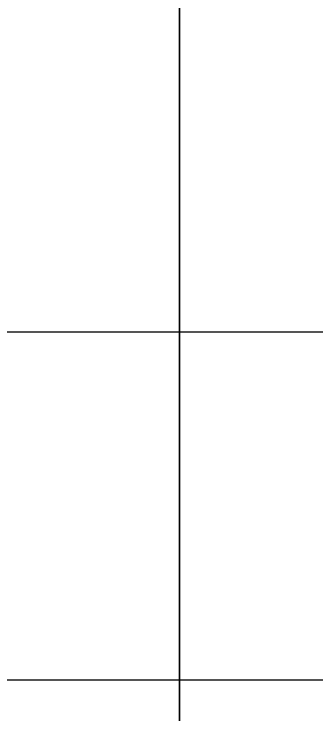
# Model space of a CAD drawing. Extents: x 343352 to 417652, y 770641 to 1036530.
# Drawn here: x 414418 to 415157, y 826674 to 828385 of the extents above; entities that cross this region are included whole.
import ezdxf

# ---------------------------------------------------------------- set-up
doc = ezdxf.new("R2010")
doc.units = 0
doc.header["$LTSCALE"] = 1000
doc.header["$MEASUREMENT"] = 0
doc.layers.add('PUB_TITLE', color=4, linetype='Continuous')

msp = doc.modelspace()

# ---------------------------------------------------------------- linework, layer by layer
at = {"layer": 'PUB_TITLE'}
for p, q in [((414823.1, 825059.4), (414823.5, 831009.3)), ((414823.5, 825059.4), (414823.5, 831009.3)), ((411040.8, 827609.6), (416650.7, 827609.2)), ((411041, 827609.3), (416651, 827609.3)), ((411040.7, 826759.6), (416650.7, 826759.2)), ((411041, 826759.3), (416651, 826759.3))]:
    msp.add_line(p, q, dxfattribs=at)

doc.saveas('drawing.dxf')
